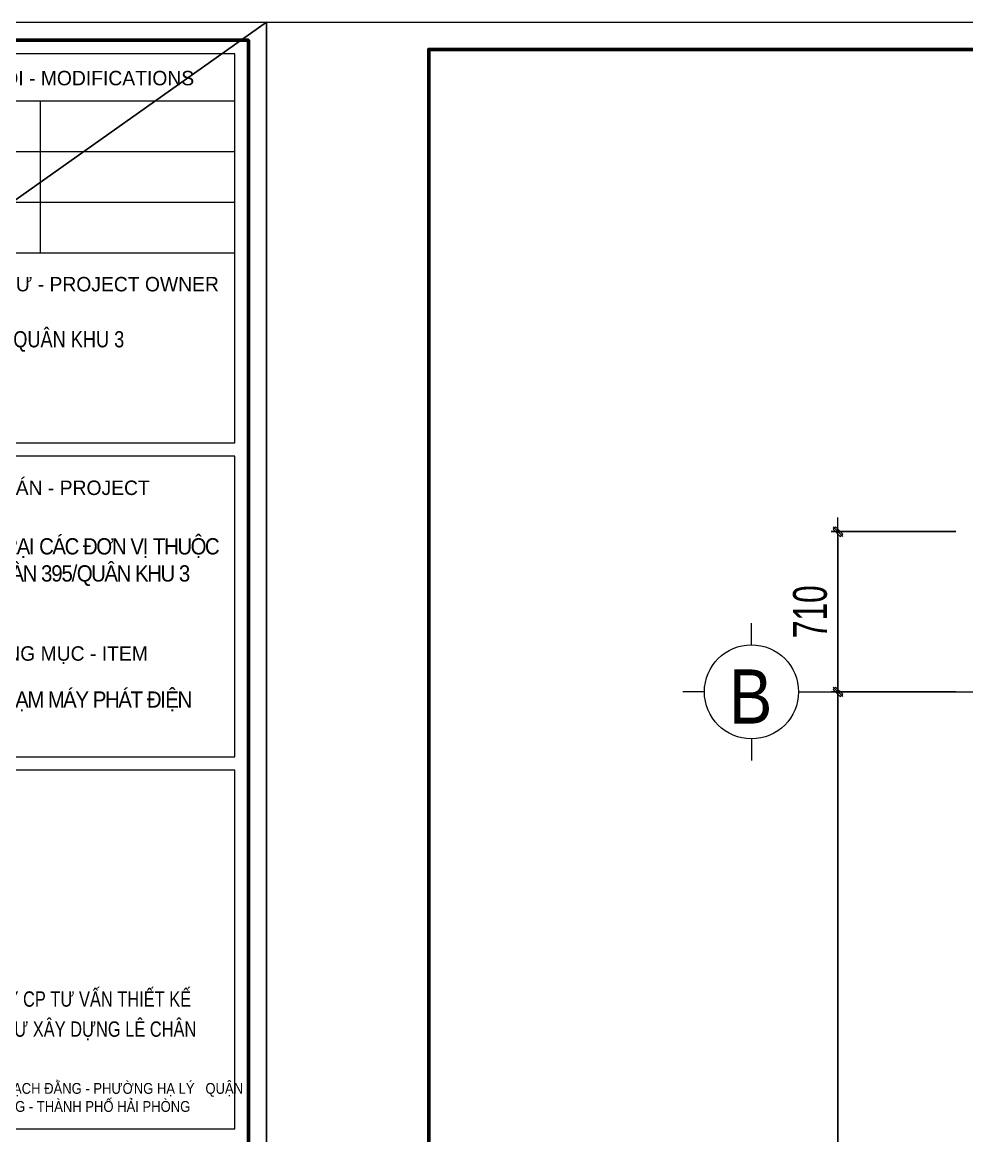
# Model space of a CAD drawing. Header units: millimetres. Extents: x 108335 to 288936, y -578047 to -548347.
# Drawn here: x 212253 to 216441, y -553282 to -548347 of the extents above; entities that cross this region are included whole.
import ezdxf
from ezdxf.enums import TextEntityAlignment as Align

# ---------------------------------------------------------------- set-up
doc = ezdxf.new("R2010")
doc.units = ezdxf.units.MM
doc.header["$MEASUREMENT"] = 0
doc.header["$PDMODE"] = 32
doc.linetypes.add('DASHDOT', pattern=[1, 0.5, -0.25, 0, -0.25])
doc.layers.get('Defpoints').update_dxf_attribs({"color": 1})
doc.layers.add('KCS_Plotter', color=11, linetype='Continuous', plot=False)
doc.layers.add('Khungten_LCDI', color=7, linetype='Continuous')
for name, color, linetype, lineweight in [('LC Dim', 8, 'Continuous', 18), ('LC ISO', 153, 'Continuous', 13), ('LC Net manh', 236, 'Continuous', 5), ('LC Net thay', 7, 'Continuous', 25), ('LC Net truc', 8, 'DASHDOT', 13), ('LC Text1', 3, 'Continuous', 20)]:
    doc.layers.add(name, color=color, linetype=linetype, lineweight=lineweight)
doc.styles.add('HOATBIF', font='hoatbif.shx', dxfattribs={"width": 0.7})
doc.styles.add('Khungten', font='VHAVAN.TTF', dxfattribs={"width": 0.9, "height": 5000})
doc.styles.add('LC 1', font='VHAVANB.TTF')
doc.styles.add('Title', font='VHBLACK.TTF', dxfattribs={"width": 0.8})
doc.dimstyles.new('1-100', dxfattribs={"dimscale": 100, "dimtxt": 2.5, "dimasz": 0.35, "dimexe": 0.5, "dimexo": 0, "dimgap": 0.8, "dimtad": 1, "dimdec": 0, "dimzin": 0, "dimdsep": 46, "dimtxsty": 'HOATBIF', "dimblk1": 'DOT', "dimblk2": 'DOT', "dimsah": 1, "dimcen": -1, "dimdle": 1, "dimclrd": 256, "dimclre": 256, "dimclrt": 4, "dimadec": 3, "dimazin": 2, "dimtfac": 0.333333, "dimtdec": 0, "dimtix": 1, "dimtmove": 2, "dimatfit": 3, "dimldrblk": 'DOT', "dimfxl": 1, "dimtvp": 0.833333, "dimtolj": 1, "dimtzin": 0, "dimarcsym": 0})

# ---------------------------------------------------------------- blocks, each defined once
blk = doc.blocks.new('TTRUC')
at = {"layer": 'LC ISO'}
for p, q in [((0, 6.95), (0, 10.13)), ((-6.95, 0), (-10.13, 0)), ((6.95, 0), (10.13, 0)), ((0, -6.95), (0, -10.13))]:
    blk.add_line(p, q, dxfattribs=at)
at = {"layer": 'LC Net manh'}
blk.add_circle((0, 0), 6.95, dxfattribs=at)
blk = doc.blocks.new('DOT')
at = {"layer": 'LC Dim'}
blk.add_line((-3, 0), (3, 0), dxfattribs=at)
at = {"layer": 'LC Dim', "color": 4}
blk.add_line((-1, -1), (1, 1), dxfattribs=at)
blk.add_lwpolyline([(0.5, 1), (-1, -0.5), (-0.5, -1), (1, 0.5)], close=True, dxfattribs=at)
blk = doc.blocks.new('*D406')
at = {"layer": 'Defpoints', "color": 0, "ltscale": 2, "transparency": 16777216}
for p in [(215945.7, -551314.9, 0), (215869.7, -556314.9), (215945.7, -556314.9, 0)]:
    blk.add_point(p, dxfattribs=at)
at = {"layer": 'LC Dim', "lineweight": -2, "ltscale": 2, "transparency": 16777216}
for p, q in [((215945.7, -551314.9), (215839.7, -551314.9)), ((215869.7, -551335.9), (215869.7, -556293.9)), ((215945.7, -556314.9), (215839.7, -556314.9))]:
    blk.add_line(p, q, dxfattribs=at)
at = {"layer": 'LC Dim', "lineweight": -2, "ltscale": 2, "transparency": 16777216, "xscale": 21, "yscale": 21, "zscale": 21}
for p, rotation in [((215869.7, -551314.9), 90), ((215869.7, -556314.9), 270)]:
    blk.add_blockref('DOT', p, dxfattribs=dict(at, rotation=rotation))
at = {"layer": 'LC Dim', "color": 4, "ltscale": 2, "transparency": 16777216, "insert": (215746.7, -553814.9), "char_height": 150, "attachment_point": 5, "rotation": 90, "style": 'HOATBIF'}
blk.add_mtext('\\A1;5000', dxfattribs=at)
blk = doc.blocks.new('_Dot')
at = {"color": 0, "linetype": 'ByBlock', "lineweight": -2}
blk.add_line((-0.5, 0), (-1, 0), dxfattribs=at)
at = {"color": 0, "linetype": 'ByBlock', "const_width": 0.5}
blk.add_lwpolyline([(-0.25, 0, 1), (0.25, 0, 1)], format="xyb", close=True, dxfattribs=at)
blk = doc.blocks.new('*D409')
at = {"layer": 'Defpoints', "color": 0, "ltscale": 2, "transparency": 16777216}
for p in [(215869.7, -550604.9), (216392.6, -550604.9), (216392.6, -551314.9)]:
    blk.add_point(p, dxfattribs=at)
at = {"layer": 'LC Dim', "lineweight": -2, "ltscale": 2, "transparency": 16777216}
for p, q in [((216392.6, -550604.9), (215839.7, -550604.9)), ((215869.7, -551293.9), (215869.7, -550625.9)), ((216392.6, -551314.9), (215839.7, -551314.9))]:
    blk.add_line(p, q, dxfattribs=at)
at = {"layer": 'LC Dim', "lineweight": -2, "ltscale": 2, "transparency": 16777216, "xscale": 21, "yscale": 21, "zscale": 21}
for p, rotation in [((215869.7, -550604.9), 90), ((215869.7, -551314.9), 270)]:
    blk.add_blockref('DOT', p, dxfattribs=dict(at, rotation=rotation))
at = {"layer": 'LC Dim', "color": 4, "ltscale": 2, "transparency": 16777216, "insert": (215746.7, -550959.9), "char_height": 150, "attachment_point": 5, "rotation": 90, "style": 'HOATBIF'}
blk.add_mtext('\\A1;710', dxfattribs=at)
blk = doc.blocks.new('Nha o can bo nhan vien Trung doan')
at = {"layer": 'Defpoints', "lineweight": 0}
blk.add_lwpolyline([(-1200, -14850), (-1200, 14850), (40800, 14850), (40800, -14850)], close=True, dxfattribs=at)
at = {"layer": 'Khungten_LCDI', "color": 5, "lineweight": 25}
blk.add_line((40600, -14650), (40600, 14650), dxfattribs=at)
at = {"layer": 'Khungten_LCDI', "color": 9, "lineweight": 15}
for p, q in [((36750, 13981.3), (40450, 13981.3)), ((38292.8, 13981.3), (38292.8, 12296.8)), ((36750, 13419.8), (40450, 13419.8)), ((36750, 12858.3), (40450, 12858.3)), ((36750, 12296.8), (40450, 12296.8))]:
    blk.add_line(p, q, dxfattribs=at)
at = {"layer": 'Khungten_LCDI', "color": 5, "lineweight": 60}
blk.add_lwpolyline([(0, -14650), (0, 14650), (40600, 14650), (40600, -14650)], close=True, dxfattribs=at)
at = {"layer": 'Khungten_LCDI', "color": 9, "lineweight": 15}
for points in [[(36750, 10190.4), (40450, 10190.4), (40450, 14500), (36750, 14500)], [(36750, 6711.5), (40450, 6711.5), (40450, 10040.4), (36750, 10040.4)], [(36750, 2587.2), (40450, 2587.2), (40450, 6561.5), (36750, 6561.5)]]:
    blk.add_lwpolyline(points, close=True, dxfattribs=at)
at = {"color": 7, "style": 'Khungten'}
for s, p in [('söa ®æi - modifications', (38600, 14151.5)), ('chñ ®Çu t\xad - project owner', (38565.6, 11868.2)), ('dù ¸n - project', (38565.6, 9611.8)), ('h¹ng môc - item', (38552.5, 7775.6))]:
    blk.add_text(s, height=160, dxfattribs=at).set_placement(p, align=Align.CENTER)
at = {"color": 7, "style": 'Title', "width": 0.8}
for s, p in [('c«ng ty cp t\xad vÊn thiÕt kÕ', (38594.2, 3941.9)), ('vµ ®Çu t\xad x©y dùng lª ch©n', (38594.2, 3608.6))]:
    blk.add_text(s, height=170, dxfattribs=at).set_placement(p, align=Align.CENTER)
at = {"color": 4, "char_height": 180, "attachment_point": 5, "style": 'Khungten'}
for s, insert, width in [('{\\f.VnArialH|b0|i0|c0|p34;\\W0.8;qu©n khu 3}', (38609, 11313), 2315.239), ('{\\f.VnArialH|b0|i0|c0|p34;\\W0.9;\\T0.9;doanh tr¹i c¸c ®¬n vÞ thuéc s\xad ®oµn 395/qu©n khu 3}', (38616.6, 8868.3), 3461.975), ('{\\f.VnArialH|b0|i0|c0|p34;\\T0.9;nhµ tr¹m m¸y ph¸t ®iÖn}', (38609, 7325.4), 3712.556)]:
    blk.add_mtext(s, dxfattribs=dict(at, insert=insert, width=width))
at = {"color": 7, "insert": (38600, 3096.5), "char_height": 120, "attachment_point": 2, "style": 'Khungten'}
blk.add_mtext_dynamic_manual_height_columns('®c: 157 no 4 - 97 b¹ch ®»ng - ph\xadêng h¹ lý   quËn hång bµng - thµnh phè h¶i phßng ', width=3886.569, gutter_width=25, heights=[0], dxfattribs=at)
at = {"color": 7, "style": 'Khungten', "width": 0.8}
for tag, p in [('REVISION', (39498.8, -10746.3)), ('NGAYHT', (39546.1, -11609.4))]:
    blk.add_attdef(tag, text='', height=200, dxfattribs=at).set_placement(p, align=Align.CENTER)
at = {"layer": 'LC Text1', "style": 'Title', "width": 1.485915}
for tag, p, p2 in [('TENBANVE1', (36912.7, -8885.8), (40339.1, -8885.8)), ('TENBANVE2', (36912.7, -9562.5), (40339.1, -9562.5))]:
    blk.add_attdef(tag, text='', height=250, dxfattribs=at).set_placement(p, p2, align=Align.FIT)
at = {"layer": 'LC Text1', "style": 'Title', "width": 0.7}
blk.add_attdef('SOBANVE', text='', height=250, dxfattribs=at).set_placement((39562, -13896.2), align=Align.CENTER)

msp = doc.modelspace()

# ---------------------------------------------------------------- linework, layer by layer
at = {"layer": 'KCS_Plotter', "ltscale": 2}
msp.add_line((196535.7, -560227.19), (213335.7, -548347.19), dxfattribs=at)
at = {"layer": 'LC Net truc', "ltscale": 500}
msp.add_line((215790.11, -551314.93, 0), (223601.76, -551314.93, 0), dxfattribs=at)

# ---------------------------------------------------------------- block references
at = {"layer": 'LC ISO', "xscale": 30, "yscale": 30, "zscale": 30, "rotation": 180}
msp.add_blockref('TTRUC', (215486.16, -551314.93, 0), dxfattribs=at)
at = {"layer": 'LC Net thay'}
for p, xscale, yscale, zscale in [((197015.7, -554287.19, 0), 0.3999999999995706, 0.3999999999995706, 0.3999999999995706), ((214055.7, -557257.19, 0), 0.6000000000000011, 0.6000000000000011, 0.6000000000000011)]:
    msp.add_blockref('Nha o can bo nhan vien Trung doan', p, dxfattribs=dict(at, xscale=xscale, yscale=yscale, zscale=zscale))

# ---------------------------------------------------------------- texts
at = {"layer": 'LC Text1', "ltscale": 0.2, "style": 'LC 1', "width": 0.9}
msp.add_text('b', height=240, dxfattribs=at).set_placement((215482.64, -551527.42, 0), align=Align.BOTTOM_CENTER)

# ---------------------------------------------------------------- dimensions: what is measured, and where the dimension line sits
at = {"layer": 'LC Dim', "ltscale": 2}
for base, p1, p2, picture, middle in [((215869.74, -550604.93, 0), (216392.62, -551314.93, 0), (216392.62, -550604.93, 0), '*D409', (215746.74, -550959.93, 0)), ((215869.74, -556314.93, 0), (215945.74, -551314.93, 0), (215945.74, -556314.93, 0), '*D406', (215746.74, -553814.93, 0))]:
    dim = msp.add_linear_dim(base=base, p1=p1, p2=p2, angle=90, dimstyle='1-100', override={"dimscale": 60}, dxfattribs=at)
    dim.commit()
    dim.dimension.update_dxf_attribs({"geometry": picture, "text_midpoint": middle})

doc.saveas('drawing.dxf')
